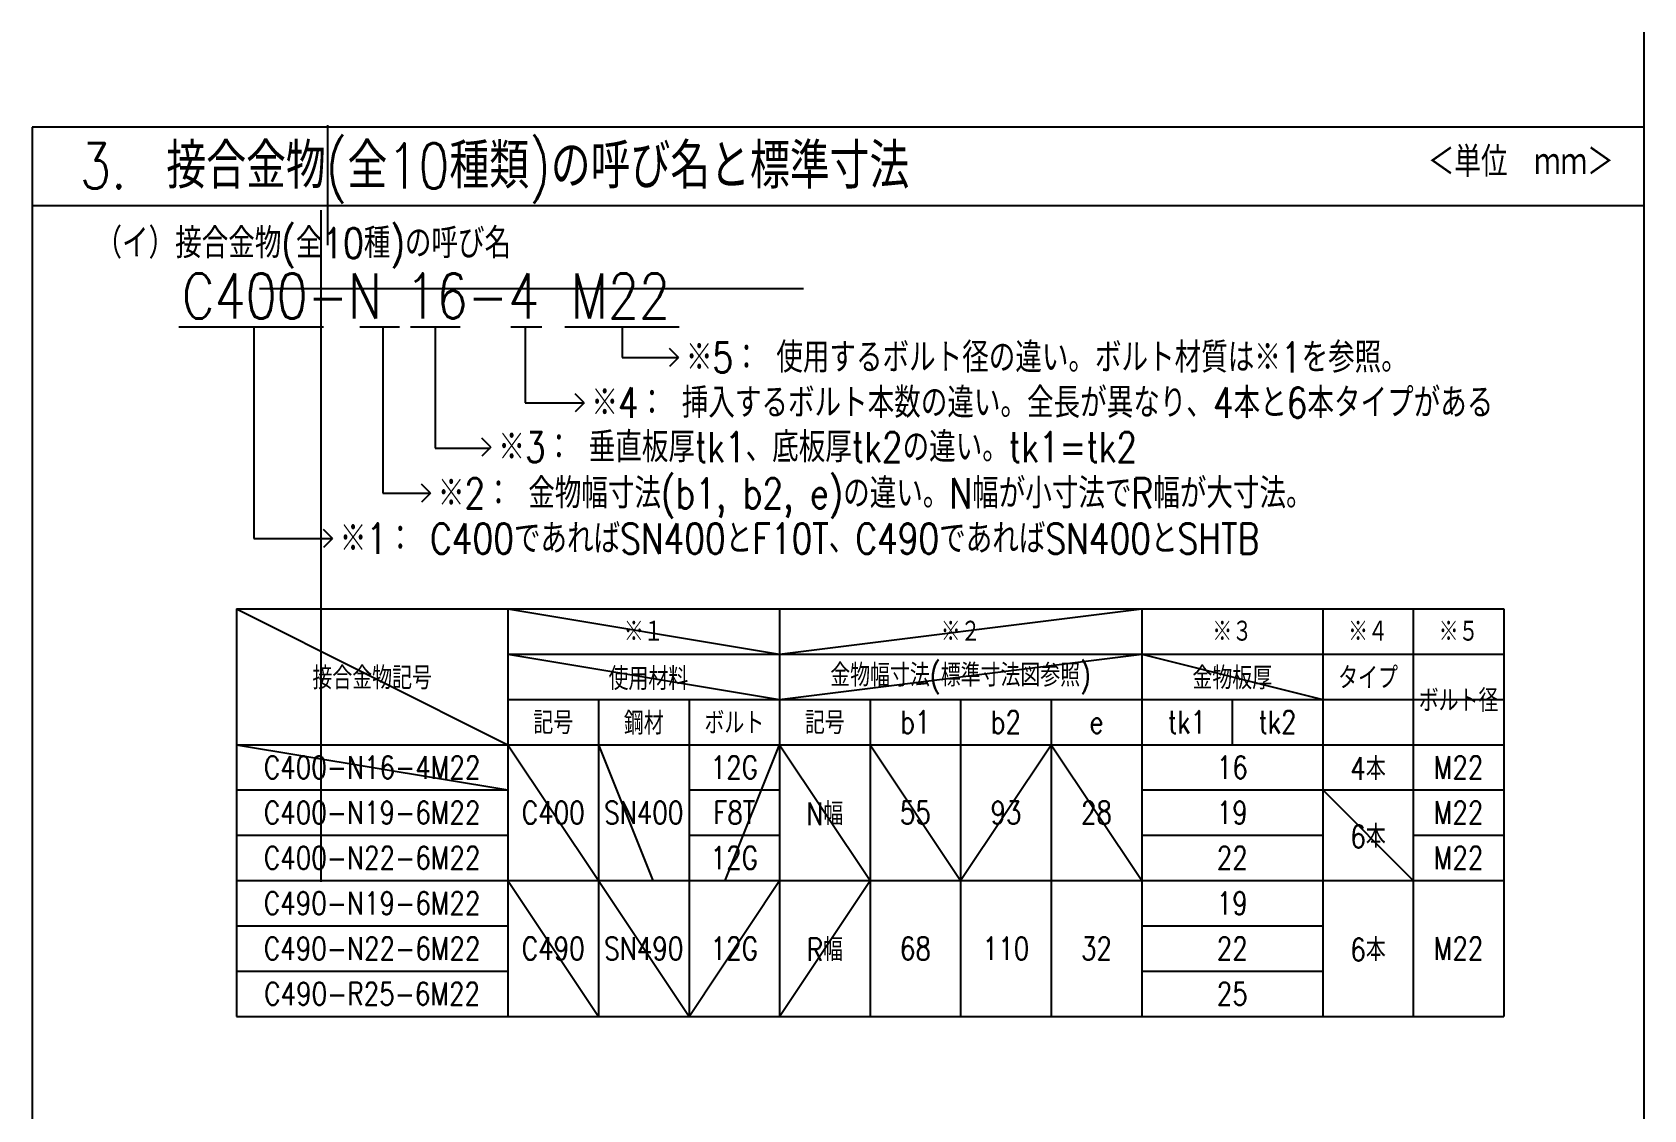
# Model space of a CAD drawing. Header units: millimetres. Extents: x 0 to 15432, y -11 to 7128.
# Drawn here: x 0 to 5340, y 3558 to 7128 of the extents above; entities that cross this region are included whole.
import ezdxf
from ezdxf.enums import TextEntityAlignment as Align

# ---------------------------------------------------------------- set-up
doc = ezdxf.new("R2010")
doc.units = ezdxf.units.MM
doc.header["$LTSCALE"] = 5
doc.linetypes.add('DUMMY', pattern=[0])
doc.layers.add('00_ADDL', color=251, linetype='Continuous', plot=False)
doc.layers.add('_1-F_ADDL', color=9, linetype='DUMMY', plot=False)
for name, color, linetype in [('Line-L', 4, 'Continuous'), ('Line-M', 3, 'Continuous'), ('Line-S', 1, 'Continuous')]:
    doc.layers.add(name, color=color, linetype=linetype)
doc.layers.add('txt', color=6, linetype='Continuous', lineweight=0)
doc.styles.add('S020', font='simplex.shx', dxfattribs={"width": 0.8, "height": 100, "bigfont": 'extfont2.shx'})

msp = doc.modelspace()

# ---------------------------------------------------------------- linework, layer by layer
at = {"layer": '00_ADDL'}
for p, q in [((955.903, 6538.414), (955.903, 4313.507)), ((676.523, 5217.644), (1576.481, 4767.663)), ((1576.481, 5217.644), (2476.443, 5067.651)), ((2476.443, 5067.651), (3676.393, 5217.644)), ((1576.481, 5067.651), (2476.443, 4917.657)), ((2476.443, 4917.657), (3676.393, 5067.651)), ((3676.393, 5067.651), (4276.368, 4917.657)), ((4276.368, 4917.657), (4876.343, 4917.657)), ((676.523, 4767.663), (1576.481, 4617.67)), ((1576.481, 4767.663), (1876.469, 4317.682)), ((1876.469, 4767.663), (2056.461, 4317.682)), ((2296.451, 4317.682), (2476.443, 4767.663)), ((2476.443, 4767.663), (2776.431, 4317.682)), ((2776.431, 4767.663), (3076.418, 4317.682)), ((3076.418, 4317.682), (3376.406, 4767.663)), ((3376.406, 4767.663), (3676.393, 4317.682)), ((4276.368, 4617.67), (4576.355, 4317.682)), ((1576.481, 4317.682), (1876.469, 3867.701)), ((1876.469, 4317.682), (2176.456, 3867.701)), ((2176.456, 3867.701), (2476.443, 4317.682)), ((2476.443, 3867.701), (2776.433, 4317.682))]:
    msp.add_line(p, q, dxfattribs=at)
at = {"layer": '_1-F_ADDL'}
for p, q in [((5340, 7128), (5340, 830.94)), ((978.094, 6820.12), (978.094, 6422.148)), ((753.005, 6279.572), (2555.428, 6279.572))]:
    msp.add_line(p, q, dxfattribs=at)
at = {"layer": 'Line-L'}
for p, q in [((5340, 6813.401), (0, 6813.401)), ((0, 6813.401), (0, 0)), ((5340, 6552.564), (0, 6552.564))]:
    msp.add_line(p, q, dxfattribs=at)
at = {"layer": 'Line-M'}
for p, q in [((676.523, 5217.644), (676.523, 4317.682)), ((676.523, 5217.644), (4876.343, 5217.644)), ((1576.481, 5217.644), (1576.481, 4917.657)), ((2476.443, 5217.644), (2476.443, 4917.657)), ((3676.393, 5217.644), (3676.393, 4917.657)), ((4276.368, 5217.644), (4276.368, 4917.657)), ((4576.355, 5217.644), (4576.355, 4917.657)), ((4876.343, 5217.644), (4876.343, 4917.657)), ((1576.481, 5067.651), (4876.343, 5067.651)), ((1576.481, 4917.657), (1576.481, 4317.682)), ((1576.481, 4917.657), (1876.469, 4917.657)), ((1876.469, 4917.657), (2176.456, 4917.657)), ((1876.469, 4917.657), (1876.469, 4317.682)), ((2176.456, 4917.657), (2176.456, 4317.682)), ((2176.456, 4917.657), (2476.443, 4917.657)), ((2476.443, 4917.657), (2476.443, 4317.682)), ((2476.443, 4917.657), (2776.431, 4917.657)), ((2776.431, 4917.657), (3076.418, 4917.657)), ((2776.431, 4917.657), (2776.431, 4317.682)), ((3076.418, 4917.657), (3076.418, 4317.682)), ((3076.418, 4917.657), (3376.406, 4917.657)), ((3376.406, 4917.657), (3376.406, 4317.682)), ((3376.406, 4917.657), (3676.393, 4917.657)), ((3676.393, 4917.657), (3976.381, 4917.657)), ((3676.393, 4917.657), (3676.393, 4317.682)), ((3976.381, 4917.657), (3976.381, 4767.663)), ((3976.381, 4917.657), (4276.368, 4917.657)), ((4276.368, 4917.657), (4276.368, 4317.682)), ((4576.355, 4917.657), (4576.355, 4317.682)), ((4876.343, 4917.657), (4876.343, 4317.682)), ((676.523, 4767.663), (1576.481, 4767.663)), ((1576.481, 4767.663), (1876.469, 4767.663)), ((1876.469, 4767.663), (2176.456, 4767.663)), ((2176.456, 4767.663), (2476.443, 4767.663)), ((2476.443, 4767.663), (2776.431, 4767.663)), ((2776.431, 4767.663), (3076.418, 4767.663)), ((3076.418, 4767.663), (3376.406, 4767.663)), ((3376.406, 4767.663), (3676.393, 4767.663)), ((3676.393, 4767.663), (3976.381, 4767.663)), ((3976.381, 4767.663), (4276.368, 4767.663)), ((4276.368, 4767.663), (4576.355, 4767.663)), ((4576.355, 4767.663), (4876.343, 4767.663)), ((676.523, 4467.676), (676.523, 4317.682)), ((676.523, 4317.682), (1576.481, 4317.682)), ((676.523, 4317.682), (676.523, 3867.701)), ((1576.481, 4317.682), (1876.469, 4317.682)), ((1576.481, 4317.682), (1576.481, 3867.701)), ((1876.469, 4317.682), (1876.469, 3867.701)), ((1876.469, 4317.682), (2176.456, 4317.682)), ((2176.456, 4317.682), (2176.456, 3867.701)), ((2176.456, 4317.682), (2476.443, 4317.682)), ((2476.443, 4317.682), (2476.443, 3867.701)), ((2476.443, 4317.682), (2776.431, 4317.682)), ((2776.431, 4317.682), (2776.431, 3867.701)), ((2776.431, 4317.682), (3076.418, 4317.682)), ((3076.418, 4317.682), (3076.418, 3867.701)), ((3076.418, 4317.682), (3376.406, 4317.682)), ((3376.406, 4317.682), (3376.406, 3867.701)), ((3376.406, 4317.682), (3676.393, 4317.682)), ((3676.393, 4317.682), (3676.393, 3867.701)), ((3676.393, 4317.682), (3976.381, 4317.682)), ((3976.381, 4317.682), (4276.368, 4317.682)), ((4276.368, 4317.682), (4276.368, 3867.701)), ((4276.368, 4317.682), (4576.355, 4317.682)), ((4576.355, 4317.682), (4576.355, 3867.701)), ((4576.355, 4317.682), (4876.343, 4317.682)), ((4876.343, 4317.682), (4876.343, 3867.701))]:
    msp.add_line(p, q, dxfattribs=at)
at = {"layer": 'Line-S'}
for p, q in [((486.178, 6152.1), (965.383, 6152.1)), ((733.843, 6152.1), (733.843, 5450.549)), ((1085.355, 6152.1), (1216.717, 6152.1)), ((1161.743, 6152.1), (1161.743, 5600.549)), ((1253.207, 6152.1), (1417.608, 6152.1)), ((1335.407, 6152.1), (1335.407, 5750.549)), ((1586.086, 6152.1), (1688.136, 6152.1)), ((1632.916, 6152.1), (1632.916, 5900.549)), ((1765.216, 6152.1), (2144.102, 6152.1)), ((1954.659, 6152.1), (1954.659, 6050.549)), ((1954.659, 6050.549), (2141.613, 6050.549)), ((2141.613, 6050.549), (2111.867, 6080.295)), ((2141.613, 6050.549), (2111.867, 6020.803)), ((1828.424, 5900.549), (1798.679, 5930.295)), ((1632.916, 5900.549), (1828.424, 5900.549)), ((1828.424, 5900.549), (1798.679, 5870.803)), ((1520.082, 5753.577), (1490.336, 5783.323)), ((1335.407, 5750.549), (1517.054, 5750.549)), ((1520.082, 5753.577), (1490.336, 5723.831)), ((1319.785, 5600.549), (1290.039, 5630.295)), ((1161.743, 5600.549), (1319.785, 5600.549)), ((1319.785, 5600.549), (1290.039, 5570.803)), ((733.843, 5450.549), (994.575, 5450.549)), ((994.575, 5450.549), (964.83, 5480.295)), ((994.575, 5450.549), (964.83, 5420.803)), ((676.523, 4617.67), (1576.481, 4617.67)), ((2176.456, 4617.67), (2476.443, 4617.67)), ((3676.393, 4617.67), (3976.381, 4617.67)), ((3976.381, 4617.67), (4276.368, 4617.67)), ((4276.368, 4617.67), (4576.355, 4617.67)), ((4576.355, 4617.67), (4876.343, 4617.67)), ((676.523, 4467.676), (1576.481, 4467.676)), ((2176.456, 4467.676), (2476.443, 4467.676)), ((3676.393, 4467.676), (3976.381, 4467.676)), ((3976.381, 4467.676), (4276.368, 4467.676)), ((4576.355, 4467.676), (4876.343, 4467.676)), ((676.523, 4317.682), (1576.481, 4317.682)), ((2476.443, 4317.682), (2776.431, 4317.682)), ((2776.431, 4317.682), (3076.418, 4317.682)), ((3076.418, 4317.682), (3376.406, 4317.682)), ((3376.406, 4317.682), (3676.393, 4317.682)), ((3676.393, 4317.682), (3976.381, 4317.682)), ((3976.381, 4317.682), (4276.368, 4317.682)), ((4576.355, 4317.682), (4876.343, 4317.682)), ((676.523, 4167.689), (1576.481, 4167.689)), ((3676.393, 4167.689), (3976.381, 4167.689)), ((3976.381, 4167.689), (4276.368, 4167.689)), ((676.523, 4017.695), (1576.481, 4017.695)), ((3676.393, 4017.695), (3976.381, 4017.695)), ((3976.381, 4017.695), (4276.368, 4017.695)), ((676.523, 3867.701), (4876.343, 3867.701)), ((3676.393, 3867.701), (3976.381, 3867.701)), ((3976.381, 3867.701), (4276.368, 3867.701)), ((4576.355, 3867.701), (4876.343, 3867.701))]:
    msp.add_line(p, q, dxfattribs=at)

# ---------------------------------------------------------------- texts
at = {"layer": 'txt', "style": 'S020', "width": 0.8}
for s, height, p in [('3.\u3000接合金物(全10種類)の呼び名と標準寸法', 150, (158.289, 6685.222)), ('（イ）接合金物(全10種)の呼び名', 100, (209.569, 6429.308))]:
    msp.add_text(s, height=height, dxfattribs=at).set_placement(p, align=Align.MIDDLE_LEFT)
msp.add_text('＜単位\u3000ｍｍ＞', height=100, dxfattribs=at).set_placement((4624.456, 6648.985))
for s, height, p in [('C400-N', 150, (496.241, 6329.268)), ('16-4', 150, (1237.409, 6329.268)), ('M22', 150, (1784.315, 6329.268)), ('※5： 使用するボルト径の違い。ボルト材質は※1を参照。', 100, (2166.102, 6100.549)), ('※4： 挿入するボルト本数の違い。全長が異なり、4本と6本タイプがある', 100, (1852.914, 5950.549)), ('※3： 垂直板厚tk1、底板厚tk2の違い。tk1=tk2', 100, (1544.571, 5803.577)), ('※2： 金物幅寸法(b1, b2, e)の違い。N幅が小寸法でR幅が大寸法。', 100, (1344.274, 5650.549)), ('※1： C400であればSN400とF10T、C490であればSN400とSHTB', 100, (1019.065, 5500.549))]:
    msp.add_text(s, height=height, dxfattribs=at).set_placement(p, align=Align.TOP_LEFT)
for s, p in [('※１', (2026.462, 5142.648)), ('※２', (3076.418, 5142.648)), ('※３', (3976.381, 5142.648)), ('※４', (4426.362, 5142.648)), ('※５', (4726.349, 5142.648)), ('接合金物記号', (1126.502, 4992.654)), ('使用材料', (2041.867, 4990.086)), ('金物幅寸法(標準寸法図参照)', (3076.418, 4992.654)), ('金物板厚', (3976.381, 4992.654)), ('タイプ', (4426.362, 4992.654)), ('ボルト径', (4726.349, 4917.657)), ('記号', (1726.475, 4842.66)), ('鋼材', (2026.462, 4842.66)), ('ボルト', (2326.45, 4842.66)), ('記号', (2626.437, 4842.66)), ('b1', (2926.425, 4842.66)), ('b2', (3226.412, 4842.66)), ('tk1', (3826.387, 4842.66)), ('tk2', (4126.374, 4842.66)), ('e', (3526.399, 4842.66)), ('C400-N16-4M22', (1126.502, 4692.666)), ('12G', (2326.45, 4692.666)), ('16', (3976.381, 4692.666)), ('4本', (4426.362, 4692.666)), ('M22', (4726.349, 4692.666)), ('C400-N19-6M22', (1126.502, 4542.673)), ('C400', (1726.475, 4542.673)), ('SN400', (2026.462, 4542.673)), ('F8T', (2326.45, 4542.673)), ('N幅', (2626.437, 4542.673)), ('55', (2926.425, 4542.673)), ('93', (3226.412, 4542.673)), ('28', (3526.399, 4542.673)), ('19', (3976.381, 4542.673)), ('M22', (4726.349, 4542.673)), ('6本', (4426.362, 4467.676)), ('C400-N22-6M22', (1126.502, 4392.679)), ('12G', (2326.45, 4392.679)), ('22', (3976.381, 4392.679)), ('M22', (4726.349, 4392.679)), ('C490-N19-6M22', (1126.502, 4242.685)), ('19', (3976.381, 4242.685)), ('C490-N22-6M22', (1126.502, 4092.692)), ('C490', (1726.475, 4092.692)), ('SN490', (2026.462, 4092.692)), ('12G', (2326.45, 4092.692)), ('R幅', (2626.438, 4092.692)), ('68', (2926.426, 4092.692)), ('110', (3226.413, 4092.692)), ('32', (3526.4, 4092.692)), ('22', (3976.381, 4092.692)), ('6本', (4426.362, 4092.692)), ('M22', (4726.349, 4092.692)), ('C490-R25-6M22', (1126.502, 3942.698)), ('25', (3976.381, 3942.698))]:
    msp.add_text(s, height=75, dxfattribs=at).set_placement(p, align=Align.MIDDLE)

doc.saveas('drawing.dxf')
